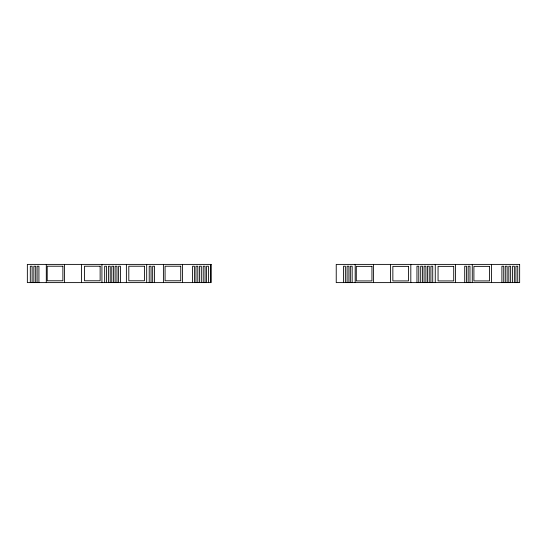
<?xml version="1.0" encoding="UTF-8"?>
<svg xmlns="http://www.w3.org/2000/svg" width="547" height="547" viewBox="0 0 547 547"><rect width="100%" height="100%" fill="white"/><g stroke="black" fill="none" stroke-linecap="round" stroke-linejoin="round"><path stroke-width="0.82" d="M517.736 282.608L517.736 266.218L515.917 266.218L515.917 282.608M514.365 282.608L514.365 266.218L512.546 266.218L512.546 282.608M510.638 282.608L510.638 266.218L508.819 266.218L508.819 282.608M507.124 282.608L507.124 266.218L505.298 266.218L505.298 282.608M503.725 282.608L503.725 266.218L501.9 266.218L501.9 282.608M491.425 264.392L491.425 282.608M472.28 264.392L472.28 282.608M469.976 282.608L469.976 266.218L468.157 266.218L468.157 282.608M466.536 282.608L466.536 266.218L464.711 266.218L464.711 282.608M455.569 264.392L455.569 282.608M435.262 264.392L435.262 282.608M432.725 282.608L432.725 266.218L430.906 266.218L430.906 282.608M429.238 282.608L429.238 266.218L427.419 266.218L427.419 282.608M425.894 282.608L425.894 266.218L424.075 266.218L424.075 282.608M422.51 282.608L422.51 266.218L420.691 266.218L420.691 282.608M418.776 282.608L418.776 266.218L416.951 266.218L416.951 282.608M410.818 264.392L410.818 282.608M390.462 264.392L390.462 282.608M373.457 264.392L373.457 282.608M355.181 264.392L355.181 282.608M352.165 282.608L352.165 266.218L350.34 266.218L350.34 282.608M348.918 282.608L348.918 266.218L347.092 266.218L347.092 282.608M345.362 282.608L345.362 266.218L343.543 266.218L343.543 282.608M210.766 264.392L210.766 282.608M208.414 282.608L208.414 266.218L206.595 266.218L206.595 282.608M205.043 282.608L205.043 266.218L203.224 266.218L203.224 282.608M201.317 282.608L201.317 266.218L199.498 266.218L199.498 282.608M197.802 282.608L197.802 266.218L195.976 266.218L195.976 282.608M194.404 282.608L194.404 266.218L192.578 266.218L192.578 282.608M182.548 264.392L182.548 282.608M163.403 264.392L163.403 282.608M154.486 282.608L154.486 266.218L152.661 266.218L152.661 282.608M151.047 282.608L151.047 266.218L149.222 266.218L149.222 282.608M146.685 264.392L146.685 282.608M126.378 264.392L126.378 282.608M120.436 282.608L120.436 266.218L118.61 266.218L118.61 282.608M116.949 282.608L116.949 266.218L115.123 266.218L115.123 282.608M113.605 282.608L113.605 266.218L111.779 266.218L111.779 282.608M110.22 282.608L110.22 266.218L108.395 266.218L108.395 282.608M106.48 282.608L106.48 266.218L104.662 266.218L104.662 282.608M101.933 264.392L101.933 282.608M81.585 264.392L81.585 282.608M64.573 264.392L64.573 282.608M46.297 264.392L46.297 282.608M38.926 282.608L38.926 266.218L37.107 266.218L37.107 282.608M35.678 282.608L35.678 266.218L33.859 266.218L33.859 282.608M32.123 282.608L32.123 266.218L30.304 266.218L30.304 282.608M211.067 264.392L27.35 264.392L27.35 282.608L211.067 282.608L211.067 264.392M519.65 264.392L336.234 264.392L336.234 282.608L519.65 282.608L519.65 264.392M62.878 266.218L47.213 266.218L47.213 280.782L62.878 280.782L62.878 266.218M100.135 266.218L84.47 266.218L84.47 280.782L100.135 280.782L100.135 266.218M144.47 266.218L128.805 266.218L128.805 280.782L144.47 280.782L144.47 266.218M180.742 266.218L165.078 266.218L165.078 280.782L180.742 280.782L180.742 266.218M371.946 266.362L356.288 266.362L356.288 280.926L371.946 280.926L371.946 266.362M408.52 266.362L392.855 266.362L392.855 280.926L408.52 280.926L408.52 266.362M453.716 266.362L438.051 266.362L438.051 280.926L453.716 280.926L453.716 266.362M489.572 266.362L473.907 266.362L473.907 280.926L489.572 280.926L489.572 266.362"/></g></svg>
